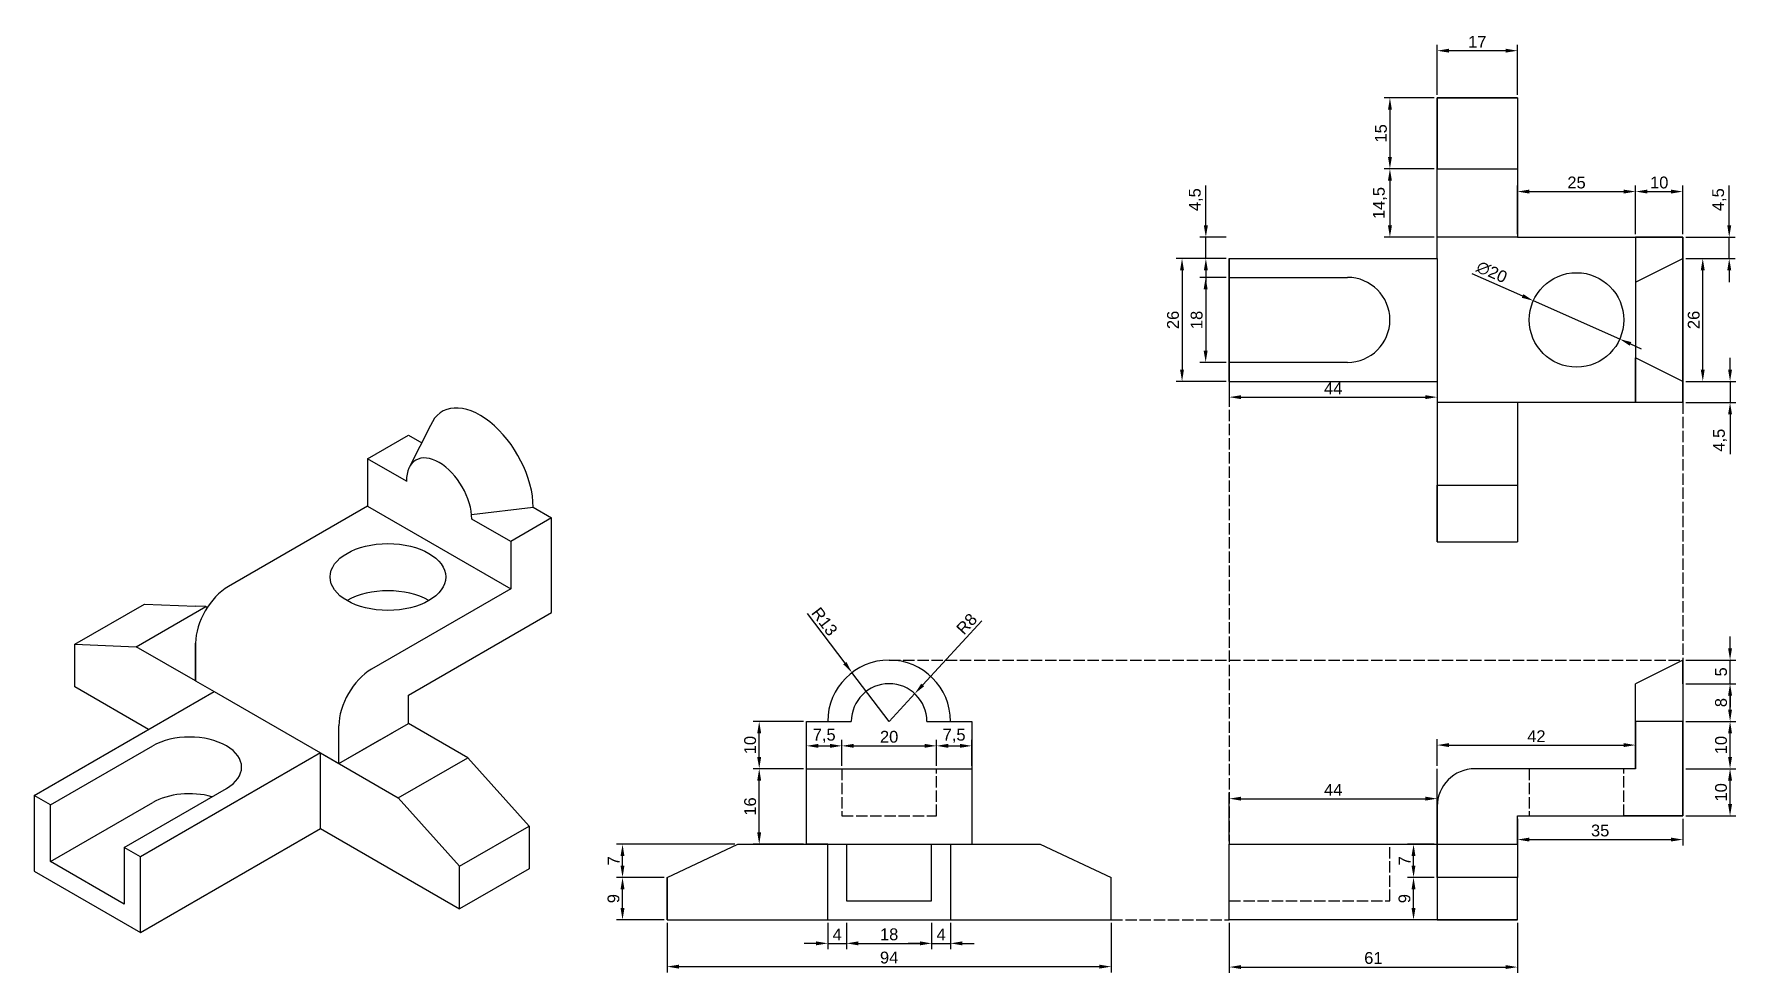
# Model space of a CAD drawing. Header units: millimetres. Extents: x 1615 to 2304, y 1947 to 2146.
# Drawn here: x 1944 to 2304.2, y 1947.4 to 2146.2 of the extents above; entities that cross this region are included whole.
import ezdxf

# ---------------------------------------------------------------- set-up
doc = ezdxf.new("R2010")
doc.units = ezdxf.units.MM
doc.header["$LTSCALE"] = 0.2
doc.linetypes.add('ACAD_ISO02W100', pattern=[15, 12, -3])
doc.layers.add('Acotaciones', color=90, linetype='Continuous')
doc.styles.get("Standard").update_dxf_attribs({"font": 'arial.ttf'})
doc.dimstyles.new('ISO-25', dxfattribs={"dimtxt": 2.5, "dimasz": 2.5, "dimexe": 1.25, "dimexo": 0.625, "dimtad": 1, "dimtxsty": 'Standard', "dimcen": 2.5, "dimadec": 0, "dimazin": 0, "dimtfac": 1, "dimtmove": 0, "dimatfit": 3, "dimfxl": 1, "dimarcsym": 0})

# ---------------------------------------------------------------- blocks, each defined once
blk = doc.blocks.new('*D23')
at = {"layer": 'Acotaciones', "color": 0, "lineweight": -2, "transparency": 16777216}
for p, q in [((2144.61, 2021.97), (2132.11, 2008.39)), ((2125, 2000.66), (2130.41, 2006.55))]:
    blk.add_line(p, q, dxfattribs=at)
at = {"layer": 'Acotaciones', "color": 0, "transparency": 16777216}
blk.add_solid([(2131.8, 2008.67), (2132.41, 2008.11), (2130.41, 2006.55)], dxfattribs=at)
at = {"layer": 'Defpoints', "color": 0, "transparency": 16777216}
for p in [(2130.41, 2006.55), (2125, 2000.66)]:
    blk.add_point(p, dxfattribs=at)
at = {"layer": 'Acotaciones', "color": 0, "transparency": 16777216, "insert": (2141.42, 2021.31), "char_height": 2.5, "attachment_point": 5, "rotation": 47.3686}
blk.add_mtext('R8', dxfattribs=at)
blk = doc.blocks.new('*D24')
at = {"layer": 'Acotaciones', "color": 0, "lineweight": -2, "transparency": 16777216}
for p, q in [((2107.62, 2023.53), (2115.62, 2013.01)), ((2125, 2000.66), (2117.13, 2011.02))]:
    blk.add_line(p, q, dxfattribs=at)
at = {"layer": 'Acotaciones', "color": 0, "transparency": 16777216}
blk.add_solid([(2115.95, 2013.26), (2115.29, 2012.76), (2117.13, 2011.02)], dxfattribs=at)
at = {"layer": 'Defpoints', "color": 0, "transparency": 16777216}
for p in [(2117.13, 2011.02), (2125, 2000.66)]:
    blk.add_point(p, dxfattribs=at)
at = {"layer": 'Acotaciones', "color": 0, "transparency": 16777216, "insert": (2111.32, 2021.81), "char_height": 2.5, "attachment_point": 5, "rotation": 307.2196}
blk.add_mtext('R13', dxfattribs=at)
blk = doc.blocks.new('*D25')
at = {"layer": 'Acotaciones', "color": 0, "lineweight": -2, "transparency": 16777216}
for p, q in [((2077.37, 1967.66), (2067.32, 1967.66)), ((2068.57, 1961.16), (2068.57, 1965.16)), ((2077.37, 1958.66), (2067.32, 1958.66))]:
    blk.add_line(p, q, dxfattribs=at)
at = {"layer": 'Acotaciones', "color": 0, "transparency": 16777216}
for points in [[(2068.15, 1965.16), (2068.98, 1965.16), (2068.57, 1967.66)], [(2068.15, 1961.16), (2068.98, 1961.16), (2068.57, 1958.66)]]:
    blk.add_solid(points, dxfattribs=at)
at = {"layer": 'Defpoints', "color": 0, "transparency": 16777216}
for p in [(2068.57, 1967.66), (2078, 1967.66), (2078, 1958.66)]:
    blk.add_point(p, dxfattribs=at)
at = {"layer": 'Acotaciones', "color": 0, "transparency": 16777216, "insert": (2066.66, 1963.16), "char_height": 2.5, "attachment_point": 5, "rotation": 90}
blk.add_mtext('9', dxfattribs=at)
blk = doc.blocks.new('*D26')
at = {"layer": 'Acotaciones', "color": 0, "lineweight": -2, "transparency": 16777216}
for p, q in [((2092.37, 1974.66), (2067.32, 1974.66)), ((2068.57, 1970.16), (2068.57, 1972.16)), ((2077.37, 1967.66), (2067.32, 1967.66))]:
    blk.add_line(p, q, dxfattribs=at)
at = {"layer": 'Acotaciones', "color": 0, "transparency": 16777216}
for points in [[(2068.15, 1972.16), (2068.98, 1972.16), (2068.57, 1974.66)], [(2068.15, 1970.16), (2068.98, 1970.16), (2068.57, 1967.66)]]:
    blk.add_solid(points, dxfattribs=at)
at = {"layer": 'Defpoints', "color": 0, "transparency": 16777216}
for p in [(2068.57, 1974.66), (2093, 1974.66), (2078, 1967.66)]:
    blk.add_point(p, dxfattribs=at)
at = {"layer": 'Acotaciones', "color": 0, "transparency": 16777216, "insert": (2066.69, 1971.16), "char_height": 2.5, "attachment_point": 5, "rotation": 90}
blk.add_mtext('7', dxfattribs=at)
blk = doc.blocks.new('*D27')
at = {"layer": 'Acotaciones', "color": 0, "lineweight": -2, "transparency": 16777216}
for p, q in [((2106.87, 1990.66), (2096.25, 1990.66)), ((2097.5, 1977.16), (2097.5, 1988.16)), ((2106.87, 1974.66), (2096.25, 1974.66))]:
    blk.add_line(p, q, dxfattribs=at)
at = {"layer": 'Acotaciones', "color": 0, "transparency": 16777216}
for points in [[(2097.08, 1988.16), (2097.91, 1988.16), (2097.5, 1990.66)], [(2097.08, 1977.16), (2097.91, 1977.16), (2097.5, 1974.66)]]:
    blk.add_solid(points, dxfattribs=at)
at = {"layer": 'Defpoints', "color": 0, "transparency": 16777216}
for p in [(2097.5, 1990.66), (2107.5, 1990.66), (2107.5, 1974.66)]:
    blk.add_point(p, dxfattribs=at)
at = {"layer": 'Acotaciones', "color": 0, "transparency": 16777216, "insert": (2095.59, 1982.66), "char_height": 2.5, "attachment_point": 5, "rotation": 90}
blk.add_mtext('16', dxfattribs=at)
blk = doc.blocks.new('*D28')
at = {"layer": 'Acotaciones', "color": 0, "lineweight": -2, "transparency": 16777216}
for p, q in [((2106.87, 2000.66), (2096.25, 2000.66)), ((2097.5, 1993.16), (2097.5, 1998.16)), ((2106.87, 1990.66), (2096.25, 1990.66))]:
    blk.add_line(p, q, dxfattribs=at)
at = {"layer": 'Acotaciones', "color": 0, "transparency": 16777216}
for points in [[(2097.08, 1998.16), (2097.91, 1998.16), (2097.5, 2000.66)], [(2097.08, 1993.16), (2097.91, 1993.16), (2097.5, 1990.66)]]:
    blk.add_solid(points, dxfattribs=at)
at = {"layer": 'Defpoints', "color": 0, "transparency": 16777216}
for p in [(2097.5, 2000.66), (2107.5, 2000.66), (2107.5, 1990.66)]:
    blk.add_point(p, dxfattribs=at)
at = {"layer": 'Acotaciones', "color": 0, "transparency": 16777216, "insert": (2095.59, 1995.66), "char_height": 2.5, "attachment_point": 5, "rotation": 90}
blk.add_mtext('10', dxfattribs=at)
blk = doc.blocks.new('*D30')
at = {"layer": 'Acotaciones', "color": 0, "lineweight": -2, "transparency": 16777216}
for p, q in [((2107.5, 1991.29), (2107.5, 1996.75)), ((2115, 1991.29), (2115, 1996.75)), ((2110, 1995.5), (2112.5, 1995.5))]:
    blk.add_line(p, q, dxfattribs=at)
at = {"layer": 'Acotaciones', "color": 0, "transparency": 16777216}
for points in [[(2110, 1995.92), (2110, 1995.09), (2107.5, 1995.5)], [(2112.5, 1995.92), (2112.5, 1995.09), (2115, 1995.5)]]:
    blk.add_solid(points, dxfattribs=at)
at = {"layer": 'Defpoints', "color": 0, "transparency": 16777216}
for p in [(2115, 1995.5), (2107.5, 1990.66), (2115, 1990.66)]:
    blk.add_point(p, dxfattribs=at)
at = {"layer": 'Acotaciones', "color": 0, "transparency": 16777216, "insert": (2111.25, 1997.63), "char_height": 2.5, "attachment_point": 5}
blk.add_mtext('7,5', dxfattribs=at)
blk = doc.blocks.new('*D31')
at = {"layer": 'Acotaciones', "color": 0, "lineweight": -2, "transparency": 16777216}
for p, q in [((2115, 1991.29), (2115, 1996.75)), ((2135, 1991.29), (2135, 1996.75)), ((2117.5, 1995.5), (2132.5, 1995.5))]:
    blk.add_line(p, q, dxfattribs=at)
at = {"layer": 'Acotaciones', "color": 0, "transparency": 16777216}
for points in [[(2117.5, 1995.92), (2117.5, 1995.09), (2115, 1995.5)], [(2132.5, 1995.92), (2132.5, 1995.09), (2135, 1995.5)]]:
    blk.add_solid(points, dxfattribs=at)
at = {"layer": 'Defpoints', "color": 0, "transparency": 16777216}
for p in [(2135, 1995.5), (2115, 1990.66), (2135, 1990.66)]:
    blk.add_point(p, dxfattribs=at)
at = {"layer": 'Acotaciones', "color": 0, "transparency": 16777216, "insert": (2125, 1997.41), "char_height": 2.5, "attachment_point": 5}
blk.add_mtext('20', dxfattribs=at)
blk = doc.blocks.new('*D32')
at = {"layer": 'Acotaciones', "color": 0, "lineweight": -2, "transparency": 16777216}
for p, q in [((2135, 1991.29), (2135, 1996.75)), ((2142.5, 1991.29), (2142.5, 1996.75)), ((2137.5, 1995.5), (2140, 1995.5))]:
    blk.add_line(p, q, dxfattribs=at)
at = {"layer": 'Acotaciones', "color": 0, "transparency": 16777216}
for points in [[(2137.5, 1995.92), (2137.5, 1995.09), (2135, 1995.5)], [(2140, 1995.92), (2140, 1995.09), (2142.5, 1995.5)]]:
    blk.add_solid(points, dxfattribs=at)
at = {"layer": 'Defpoints', "color": 0, "transparency": 16777216}
for p in [(2142.5, 1995.5), (2135, 1990.66), (2142.5, 1990.66)]:
    blk.add_point(p, dxfattribs=at)
at = {"layer": 'Acotaciones', "color": 0, "transparency": 16777216, "insert": (2138.75, 1997.63), "char_height": 2.5, "attachment_point": 5}
blk.add_mtext('7,5', dxfattribs=at)
blk = doc.blocks.new('*D38')
at = {"layer": 'Acotaciones', "color": 0, "lineweight": -2, "transparency": 16777216}
for p, q in [((2112, 1958.04), (2112, 1952.44)), ((2116, 1958.04), (2116, 1952.44)), ((2109.5, 1953.69), (2107, 1953.69)), ((2112, 1953.69), (2116, 1953.69)), ((2118.5, 1953.69), (2121, 1953.69))]:
    blk.add_line(p, q, dxfattribs=at)
at = {"layer": 'Acotaciones', "color": 0, "transparency": 16777216}
for points in [[(2109.5, 1954.11), (2109.5, 1953.27), (2112, 1953.69)], [(2118.5, 1954.11), (2118.5, 1953.27), (2116, 1953.69)]]:
    blk.add_solid(points, dxfattribs=at)
at = {"layer": 'Defpoints', "color": 0, "transparency": 16777216}
for p in [(2112, 1958.66), (2116, 1958.66), (2116, 1953.69)]:
    blk.add_point(p, dxfattribs=at)
at = {"layer": 'Acotaciones', "color": 0, "transparency": 16777216, "insert": (2114, 1955.56), "char_height": 2.5, "attachment_point": 5}
blk.add_mtext('4', dxfattribs=at)
blk = doc.blocks.new('*D39')
at = {"layer": 'Acotaciones', "color": 0, "lineweight": -2, "transparency": 16777216}
for p, q in [((2116, 1958.04), (2116, 1952.44)), ((2134, 1958.04), (2134, 1952.44)), ((2118.5, 1953.69), (2131.5, 1953.69))]:
    blk.add_line(p, q, dxfattribs=at)
at = {"layer": 'Acotaciones', "color": 0, "transparency": 16777216}
for points in [[(2118.5, 1954.11), (2118.5, 1953.27), (2116, 1953.69)], [(2131.5, 1954.11), (2131.5, 1953.27), (2134, 1953.69)]]:
    blk.add_solid(points, dxfattribs=at)
at = {"layer": 'Defpoints', "color": 0, "transparency": 16777216}
for p in [(2116, 1958.66), (2134, 1958.66), (2134, 1953.69)]:
    blk.add_point(p, dxfattribs=at)
at = {"layer": 'Acotaciones', "color": 0, "transparency": 16777216, "insert": (2125, 1955.59), "char_height": 2.5, "attachment_point": 5}
blk.add_mtext('18', dxfattribs=at)
blk = doc.blocks.new('*D40')
at = {"layer": 'Acotaciones', "color": 0, "lineweight": -2, "transparency": 16777216}
for p, q in [((2134, 1958.04), (2134, 1952.44)), ((2138, 1958.04), (2138, 1952.44)), ((2131.5, 1953.69), (2129, 1953.69)), ((2134, 1953.69), (2138, 1953.69)), ((2140.5, 1953.69), (2143, 1953.69))]:
    blk.add_line(p, q, dxfattribs=at)
at = {"layer": 'Acotaciones', "color": 0, "transparency": 16777216}
for points in [[(2131.5, 1954.11), (2131.5, 1953.27), (2134, 1953.69)], [(2140.5, 1954.11), (2140.5, 1953.27), (2138, 1953.69)]]:
    blk.add_solid(points, dxfattribs=at)
at = {"layer": 'Defpoints', "color": 0, "transparency": 16777216}
for p in [(2134, 1958.66), (2138, 1958.66), (2138, 1953.69)]:
    blk.add_point(p, dxfattribs=at)
at = {"layer": 'Acotaciones', "color": 0, "transparency": 16777216, "insert": (2136, 1955.56), "char_height": 2.5, "attachment_point": 5}
blk.add_mtext('4', dxfattribs=at)
blk = doc.blocks.new('*D41')
at = {"layer": 'Acotaciones', "color": 0, "lineweight": -2, "transparency": 16777216}
for p, q in [((2078, 1958.04), (2078, 1947.52)), ((2172, 1958.04), (2172, 1947.52)), ((2080.5, 1948.77), (2169.5, 1948.77))]:
    blk.add_line(p, q, dxfattribs=at)
at = {"layer": 'Acotaciones', "color": 0, "transparency": 16777216}
for points in [[(2080.5, 1949.18), (2080.5, 1948.35), (2078, 1948.77)], [(2169.5, 1949.18), (2169.5, 1948.35), (2172, 1948.77)]]:
    blk.add_solid(points, dxfattribs=at)
at = {"layer": 'Defpoints', "color": 0, "transparency": 16777216}
for p in [(2078, 1958.66), (2172, 1958.66), (2172, 1948.77)]:
    blk.add_point(p, dxfattribs=at)
at = {"layer": 'Acotaciones', "color": 0, "transparency": 16777216, "insert": (2125, 1950.67), "char_height": 2.5, "attachment_point": 5}
blk.add_mtext('94', dxfattribs=at)
blk = doc.blocks.new('*D42')
at = {"layer": 'Acotaciones', "color": 0, "lineweight": -2, "transparency": 16777216}
for p, q in [((2197, 1975.29), (2197, 1985.57)), ((2241, 1975.29), (2241, 1985.57)), ((2199.5, 1984.32), (2238.5, 1984.32))]:
    blk.add_line(p, q, dxfattribs=at)
at = {"layer": 'Acotaciones', "color": 0, "transparency": 16777216}
for points in [[(2199.5, 1984.74), (2199.5, 1983.91), (2197, 1984.32)], [(2238.5, 1984.74), (2238.5, 1983.91), (2241, 1984.32)]]:
    blk.add_solid(points, dxfattribs=at)
at = {"layer": 'Defpoints', "color": 0, "transparency": 16777216}
for p in [(2241, 1984.32), (2197, 1974.66), (2241, 1974.66)]:
    blk.add_point(p, dxfattribs=at)
at = {"layer": 'Acotaciones', "color": 0, "transparency": 16777216, "insert": (2219, 1986.2), "char_height": 2.5, "attachment_point": 5}
blk.add_mtext('44', dxfattribs=at)
blk = doc.blocks.new('*D43')
at = {"layer": 'Acotaciones', "color": 0, "lineweight": -2, "transparency": 16777216}
for p, q in [((2241, 1991.29), (2241, 1996.91)), ((2283, 1991.29), (2283, 1996.91)), ((2243.5, 1995.66), (2280.5, 1995.66))]:
    blk.add_line(p, q, dxfattribs=at)
at = {"layer": 'Acotaciones', "color": 0, "transparency": 16777216}
for points in [[(2243.5, 1996.08), (2243.5, 1995.25), (2241, 1995.66)], [(2280.5, 1996.08), (2280.5, 1995.25), (2283, 1995.66)]]:
    blk.add_solid(points, dxfattribs=at)
at = {"layer": 'Defpoints', "color": 0, "transparency": 16777216}
for p in [(2283, 1995.66), (2241, 1990.66), (2283, 1990.66)]:
    blk.add_point(p, dxfattribs=at)
at = {"layer": 'Acotaciones', "color": 0, "transparency": 16777216, "insert": (2262, 1997.54), "char_height": 2.5, "attachment_point": 5}
blk.add_mtext('42', dxfattribs=at)
blk = doc.blocks.new('*D44')
at = {"layer": 'Acotaciones', "color": 0, "lineweight": -2, "transparency": 16777216}
for p, q in [((2293.62, 1990.66), (2304.25, 1990.66)), ((2303, 1983.16), (2303, 1988.16)), ((2293.62, 1980.66), (2304.25, 1980.66))]:
    blk.add_line(p, q, dxfattribs=at)
at = {"layer": 'Acotaciones', "color": 0, "transparency": 16777216}
for points in [[(2302.58, 1988.16), (2303.41, 1988.16), (2303, 1990.66)], [(2302.58, 1983.16), (2303.41, 1983.16), (2303, 1980.66)]]:
    blk.add_solid(points, dxfattribs=at)
at = {"layer": 'Defpoints', "color": 0, "transparency": 16777216}
for p in [(2293, 1990.66), (2303, 1990.66), (2293, 1980.66)]:
    blk.add_point(p, dxfattribs=at)
at = {"layer": 'Acotaciones', "color": 0, "transparency": 16777216, "insert": (2301.09, 1985.66), "char_height": 2.5, "attachment_point": 5, "rotation": 90}
blk.add_mtext('10', dxfattribs=at)
blk = doc.blocks.new('*D45')
at = {"layer": 'Acotaciones', "color": 0, "lineweight": -2, "transparency": 16777216}
for p, q in [((2293.62, 2000.66), (2304.25, 2000.66)), ((2303, 1993.16), (2303, 1998.16)), ((2293.62, 1990.66), (2304.25, 1990.66))]:
    blk.add_line(p, q, dxfattribs=at)
at = {"layer": 'Acotaciones', "color": 0, "transparency": 16777216}
for points in [[(2302.58, 1998.16), (2303.41, 1998.16), (2303, 2000.66)], [(2302.58, 1993.16), (2303.41, 1993.16), (2303, 1990.66)]]:
    blk.add_solid(points, dxfattribs=at)
at = {"layer": 'Defpoints', "color": 0, "transparency": 16777216}
for p in [(2293, 2000.66), (2303, 2000.66), (2293, 1990.66)]:
    blk.add_point(p, dxfattribs=at)
at = {"layer": 'Acotaciones', "color": 0, "transparency": 16777216, "insert": (2301.09, 1995.66), "char_height": 2.5, "attachment_point": 5, "rotation": 90}
blk.add_mtext('10', dxfattribs=at)
blk = doc.blocks.new('*D46')
at = {"layer": 'Acotaciones', "color": 0, "lineweight": -2, "transparency": 16777216}
for p, q in [((2293.62, 2008.66), (2304.25, 2008.66)), ((2303, 2003.16), (2303, 2006.16)), ((2293.62, 2000.66), (2304.25, 2000.66))]:
    blk.add_line(p, q, dxfattribs=at)
at = {"layer": 'Acotaciones', "color": 0, "transparency": 16777216}
for points in [[(2302.58, 2006.16), (2303.41, 2006.16), (2303, 2008.66)], [(2302.58, 2003.16), (2303.41, 2003.16), (2303, 2000.66)]]:
    blk.add_solid(points, dxfattribs=at)
at = {"layer": 'Defpoints', "color": 0, "transparency": 16777216}
for p in [(2293, 2008.66), (2303, 2008.66), (2293, 2000.66)]:
    blk.add_point(p, dxfattribs=at)
at = {"layer": 'Acotaciones', "color": 0, "transparency": 16777216, "insert": (2301.09, 2004.66), "char_height": 2.5, "attachment_point": 5, "rotation": 90}
blk.add_mtext('8', dxfattribs=at)
blk = doc.blocks.new('*D47')
at = {"layer": 'Acotaciones', "color": 0, "lineweight": -2, "transparency": 16777216}
for p, q in [((2303, 2016.16), (2303, 2018.66)), ((2293.62, 2013.66), (2304.25, 2013.66)), ((2303, 2008.66), (2303, 2013.66)), ((2293.62, 2008.66), (2304.25, 2008.66)), ((2303, 2006.16), (2303, 2003.66))]:
    blk.add_line(p, q, dxfattribs=at)
at = {"layer": 'Acotaciones', "color": 0, "transparency": 16777216}
for points in [[(2302.58, 2016.16), (2303.41, 2016.16), (2303, 2013.66)], [(2302.58, 2006.16), (2303.41, 2006.16), (2303, 2008.66)]]:
    blk.add_solid(points, dxfattribs=at)
at = {"layer": 'Defpoints', "color": 0, "transparency": 16777216}
for p in [(2293, 2013.66), (2303, 2013.66), (2293, 2008.66)]:
    blk.add_point(p, dxfattribs=at)
at = {"layer": 'Acotaciones', "color": 0, "transparency": 16777216, "insert": (2301.1, 2011.16), "char_height": 2.5, "attachment_point": 5, "rotation": 90}
blk.add_mtext('5', dxfattribs=at)
blk = doc.blocks.new('*D48')
at = {"layer": 'Acotaciones', "color": 0, "lineweight": -2, "transparency": 16777216}
for p, q in [((2258, 1980.04), (2258, 1974.41)), ((2293, 1980.04), (2293, 1974.41)), ((2260.5, 1975.66), (2290.5, 1975.66))]:
    blk.add_line(p, q, dxfattribs=at)
at = {"layer": 'Acotaciones', "color": 0, "transparency": 16777216}
for points in [[(2260.5, 1976.08), (2260.5, 1975.25), (2258, 1975.66)], [(2290.5, 1976.08), (2290.5, 1975.25), (2293, 1975.66)]]:
    blk.add_solid(points, dxfattribs=at)
at = {"layer": 'Defpoints', "color": 0, "transparency": 16777216}
for p in [(2258, 1980.66), (2293, 1980.66), (2293, 1975.66)]:
    blk.add_point(p, dxfattribs=at)
at = {"layer": 'Acotaciones', "color": 0, "transparency": 16777216, "insert": (2275.5, 1977.57), "char_height": 2.5, "attachment_point": 5}
blk.add_mtext('35', dxfattribs=at)
blk = doc.blocks.new('*D49')
at = {"layer": 'Acotaciones', "color": 0, "lineweight": -2, "transparency": 16777216}
for p, q in [((2240.37, 1967.66), (2234.75, 1967.66)), ((2236, 1961.16), (2236, 1965.16)), ((2240.37, 1958.66), (2234.75, 1958.66))]:
    blk.add_line(p, q, dxfattribs=at)
at = {"layer": 'Acotaciones', "color": 0, "transparency": 16777216}
for points in [[(2235.58, 1965.16), (2236.41, 1965.16), (2236, 1967.66)], [(2235.58, 1961.16), (2236.41, 1961.16), (2236, 1958.66)]]:
    blk.add_solid(points, dxfattribs=at)
at = {"layer": 'Defpoints', "color": 0, "transparency": 16777216}
for p in [(2236, 1967.66), (2241, 1967.66), (2241, 1958.66)]:
    blk.add_point(p, dxfattribs=at)
at = {"layer": 'Acotaciones', "color": 0, "transparency": 16777216, "insert": (2234.09, 1963.16), "char_height": 2.5, "attachment_point": 5, "rotation": 90}
blk.add_mtext('9', dxfattribs=at)
blk = doc.blocks.new('*D50')
at = {"layer": 'Acotaciones', "color": 0, "lineweight": -2, "transparency": 16777216}
for p, q in [((2240.37, 1974.66), (2234.75, 1974.66)), ((2236, 1970.16), (2236, 1972.16)), ((2240.37, 1967.66), (2234.75, 1967.66))]:
    blk.add_line(p, q, dxfattribs=at)
at = {"layer": 'Acotaciones', "color": 0, "transparency": 16777216}
for points in [[(2235.58, 1972.16), (2236.41, 1972.16), (2236, 1974.66)], [(2235.58, 1970.16), (2236.41, 1970.16), (2236, 1967.66)]]:
    blk.add_solid(points, dxfattribs=at)
at = {"layer": 'Defpoints', "color": 0, "transparency": 16777216}
for p in [(2236, 1974.66), (2241, 1974.66), (2241, 1967.66)]:
    blk.add_point(p, dxfattribs=at)
at = {"layer": 'Acotaciones', "color": 0, "transparency": 16777216, "insert": (2234.12, 1971.16), "char_height": 2.5, "attachment_point": 5, "rotation": 90}
blk.add_mtext('7', dxfattribs=at)
blk = doc.blocks.new('*D51')
at = {"layer": 'Acotaciones', "color": 0, "lineweight": -2, "transparency": 16777216}
for p, q in [((2197, 1958.04), (2197, 1947.42)), ((2258, 1958.04), (2258, 1947.42)), ((2199.5, 1948.67), (2255.5, 1948.67))]:
    blk.add_line(p, q, dxfattribs=at)
at = {"layer": 'Acotaciones', "color": 0, "transparency": 16777216}
for points in [[(2199.5, 1949.09), (2199.5, 1948.26), (2197, 1948.67)], [(2255.5, 1949.09), (2255.5, 1948.26), (2258, 1948.67)]]:
    blk.add_solid(points, dxfattribs=at)
at = {"layer": 'Defpoints', "color": 0, "transparency": 16777216}
for p in [(2197, 1958.66), (2258, 1958.66), (2258, 1948.67)]:
    blk.add_point(p, dxfattribs=at)
at = {"layer": 'Acotaciones', "color": 0, "transparency": 16777216, "insert": (2227.5, 1950.58), "char_height": 2.5, "attachment_point": 5}
blk.add_mtext('61', dxfattribs=at)
blk = doc.blocks.new('*D53')
at = {"layer": 'Acotaciones', "color": 0, "lineweight": -2, "transparency": 16777216}
for p, q in [((2248.31, 2095.51), (2259.07, 2090.74)), ((2279.64, 2081.61), (2261.36, 2089.72)), ((2281.92, 2080.59), (2284.21, 2079.58))]:
    blk.add_line(p, q, dxfattribs=at)
at = {"layer": 'Acotaciones', "color": 0, "transparency": 16777216}
for points in [[(2259.24, 2091.12), (2258.9, 2090.36), (2261.36, 2089.72)], [(2282.09, 2080.97), (2281.75, 2080.21), (2279.64, 2081.61)]]:
    blk.add_solid(points, dxfattribs=at)
at = {"layer": 'Defpoints', "color": 0, "transparency": 16777216}
for p in [(2261.36, 2089.72), (2279.64, 2081.61)]:
    blk.add_point(p, dxfattribs=at)
at = {"layer": 'Acotaciones', "color": 0, "transparency": 16777216, "insert": (2252.56, 2095.79), "char_height": 2.5, "attachment_point": 5, "rotation": 336.0597}
blk.add_mtext('∅20', dxfattribs=at)
blk = doc.blocks.new('*D56')
at = {"layer": 'Acotaciones', "color": 0, "lineweight": -2, "transparency": 16777216}
for p, q in [((2303, 2075.16), (2303, 2077.66)), ((2293.62, 2072.66), (2304.25, 2072.66)), ((2303, 2072.66), (2303, 2068.16)), ((2293.62, 2068.16), (2304.25, 2068.16)), ((2303, 2065.66), (2303, 2057.24))]:
    blk.add_line(p, q, dxfattribs=at)
at = {"layer": 'Acotaciones', "color": 0, "transparency": 16777216}
for points in [[(2302.58, 2075.16), (2303.41, 2075.16), (2303, 2072.66)], [(2302.58, 2065.66), (2303.41, 2065.66), (2303, 2068.16)]]:
    blk.add_solid(points, dxfattribs=at)
at = {"layer": 'Defpoints', "color": 0, "transparency": 16777216}
for p in [(2293, 2072.66), (2293, 2068.16), (2303, 2068.16)]:
    blk.add_point(p, dxfattribs=at)
at = {"layer": 'Acotaciones', "color": 0, "transparency": 16777216, "insert": (2300.87, 2060.2), "char_height": 2.5, "attachment_point": 5, "rotation": 90}
blk.add_mtext('4,5', dxfattribs=at)
blk = doc.blocks.new('*D57')
at = {"layer": 'Acotaciones', "color": 0, "lineweight": -2, "transparency": 16777216}
for p, q in [((2293.62, 2098.66), (2298.47, 2098.66)), ((2297.22, 2075.16), (2297.22, 2096.16)), ((2293.62, 2072.66), (2298.47, 2072.66))]:
    blk.add_line(p, q, dxfattribs=at)
at = {"layer": 'Acotaciones', "color": 0, "transparency": 16777216}
for points in [[(2296.8, 2096.16), (2297.63, 2096.16), (2297.22, 2098.66)], [(2296.8, 2075.16), (2297.63, 2075.16), (2297.22, 2072.66)]]:
    blk.add_solid(points, dxfattribs=at)
at = {"layer": 'Defpoints', "color": 0, "transparency": 16777216}
for p in [(2293, 2098.66), (2297.22, 2098.66), (2293, 2072.66)]:
    blk.add_point(p, dxfattribs=at)
at = {"layer": 'Acotaciones', "color": 0, "transparency": 16777216, "insert": (2295.31, 2085.66), "char_height": 2.5, "attachment_point": 5, "rotation": 90}
blk.add_mtext('26', dxfattribs=at)
blk = doc.blocks.new('*D58')
at = {"layer": 'Acotaciones', "color": 0, "lineweight": -2, "transparency": 16777216}
for p, q in [((2302.82, 2105.66), (2302.82, 2114.09)), ((2293.62, 2103.16), (2304.07, 2103.16)), ((2302.82, 2098.66), (2302.82, 2103.16)), ((2293.62, 2098.66), (2304.07, 2098.66)), ((2302.82, 2096.16), (2302.82, 2093.66))]:
    blk.add_line(p, q, dxfattribs=at)
at = {"layer": 'Acotaciones', "color": 0, "transparency": 16777216}
for points in [[(2302.41, 2105.66), (2303.24, 2105.66), (2302.82, 2103.16)], [(2302.41, 2096.16), (2303.24, 2096.16), (2302.82, 2098.66)]]:
    blk.add_solid(points, dxfattribs=at)
at = {"layer": 'Defpoints', "color": 0, "transparency": 16777216}
for p in [(2293, 2103.16), (2302.82, 2103.16), (2293, 2098.66)]:
    blk.add_point(p, dxfattribs=at)
at = {"layer": 'Acotaciones', "color": 0, "transparency": 16777216, "insert": (2300.7, 2111.12), "char_height": 2.5, "attachment_point": 5, "rotation": 90}
blk.add_mtext('4,5', dxfattribs=at)
blk = doc.blocks.new('*D59')
at = {"layer": 'Acotaciones', "color": 0, "lineweight": -2, "transparency": 16777216}
for p, q in [((2258, 2103.79), (2258, 2114.09)), ((2260.5, 2112.84), (2280.5, 2112.84)), ((2283, 2103.79), (2283, 2114.09))]:
    blk.add_line(p, q, dxfattribs=at)
at = {"layer": 'Acotaciones', "color": 0, "transparency": 16777216}
for points in [[(2260.5, 2113.25), (2260.5, 2112.42), (2258, 2112.84)], [(2280.5, 2113.25), (2280.5, 2112.42), (2283, 2112.84)]]:
    blk.add_solid(points, dxfattribs=at)
at = {"layer": 'Defpoints', "color": 0, "transparency": 16777216}
for p in [(2283, 2112.84), (2258, 2103.16), (2283, 2103.16)]:
    blk.add_point(p, dxfattribs=at)
at = {"layer": 'Acotaciones', "color": 0, "transparency": 16777216, "insert": (2270.5, 2114.74), "char_height": 2.5, "attachment_point": 5}
blk.add_mtext('25', dxfattribs=at)
blk = doc.blocks.new('*D60')
at = {"layer": 'Acotaciones', "color": 0, "lineweight": -2, "transparency": 16777216}
for p, q in [((2283, 2103.79), (2283, 2114.09)), ((2285.5, 2112.84), (2290.5, 2112.84)), ((2293, 2103.79), (2293, 2114.09))]:
    blk.add_line(p, q, dxfattribs=at)
at = {"layer": 'Acotaciones', "color": 0, "transparency": 16777216}
for points in [[(2285.5, 2113.25), (2285.5, 2112.42), (2283, 2112.84)], [(2290.5, 2113.25), (2290.5, 2112.42), (2293, 2112.84)]]:
    blk.add_solid(points, dxfattribs=at)
at = {"layer": 'Defpoints', "color": 0, "transparency": 16777216}
for p in [(2293, 2112.84), (2283, 2103.16), (2293, 2103.16)]:
    blk.add_point(p, dxfattribs=at)
at = {"layer": 'Acotaciones', "color": 0, "transparency": 16777216, "insert": (2288, 2114.74), "char_height": 2.5, "attachment_point": 5}
blk.add_mtext('10', dxfattribs=at)
blk = doc.blocks.new('*D61')
at = {"layer": 'Acotaciones', "color": 0, "lineweight": -2, "transparency": 16777216}
for p, q in [((2241, 2133.29), (2241, 2143.91)), ((2258, 2133.29), (2258, 2143.91)), ((2255.5, 2142.66), (2243.5, 2142.66))]:
    blk.add_line(p, q, dxfattribs=at)
at = {"layer": 'Acotaciones', "color": 0, "transparency": 16777216}
for points in [[(2243.5, 2143.08), (2243.5, 2142.25), (2241, 2142.66)], [(2255.5, 2143.08), (2255.5, 2142.25), (2258, 2142.66)]]:
    blk.add_solid(points, dxfattribs=at)
at = {"layer": 'Defpoints', "color": 0, "transparency": 16777216}
for p in [(2241, 2142.66), (2241, 2132.66), (2258, 2132.66)]:
    blk.add_point(p, dxfattribs=at)
at = {"layer": 'Acotaciones', "color": 0, "transparency": 16777216, "insert": (2249.5, 2144.54), "char_height": 2.5, "attachment_point": 5}
blk.add_mtext('17', dxfattribs=at)
blk = doc.blocks.new('*D62')
at = {"layer": 'Acotaciones', "color": 0, "lineweight": -2, "transparency": 16777216}
for p, q in [((2240.37, 2132.66), (2229.75, 2132.66)), ((2231, 2130.16), (2231, 2120.16)), ((2240.37, 2117.66), (2229.75, 2117.66))]:
    blk.add_line(p, q, dxfattribs=at)
at = {"layer": 'Acotaciones', "color": 0, "transparency": 16777216}
for points in [[(2230.59, 2130.16), (2231.42, 2130.16), (2231, 2132.66)], [(2230.59, 2120.16), (2231.42, 2120.16), (2231, 2117.66)]]:
    blk.add_solid(points, dxfattribs=at)
at = {"layer": 'Defpoints', "color": 0, "transparency": 16777216}
for p in [(2241, 2132.66), (2231, 2117.66), (2241, 2117.66)]:
    blk.add_point(p, dxfattribs=at)
at = {"layer": 'Acotaciones', "color": 0, "transparency": 16777216, "insert": (2229.1, 2125.16), "char_height": 2.5, "attachment_point": 5, "rotation": 90}
blk.add_mtext('15', dxfattribs=at)
blk = doc.blocks.new('*D63')
at = {"layer": 'Acotaciones', "color": 0, "lineweight": -2, "transparency": 16777216}
for p, q in [((2240.37, 2117.66), (2229.75, 2117.66)), ((2231, 2115.16), (2231, 2105.66)), ((2240.37, 2103.16), (2229.75, 2103.16))]:
    blk.add_line(p, q, dxfattribs=at)
at = {"layer": 'Acotaciones', "color": 0, "transparency": 16777216}
for points in [[(2230.59, 2115.16), (2231.42, 2115.16), (2231, 2117.66)], [(2230.59, 2105.66), (2231.42, 2105.66), (2231, 2103.16)]]:
    blk.add_solid(points, dxfattribs=at)
at = {"layer": 'Defpoints', "color": 0, "transparency": 16777216}
for p in [(2241, 2117.66), (2231, 2103.16), (2241, 2103.16)]:
    blk.add_point(p, dxfattribs=at)
at = {"layer": 'Acotaciones', "color": 0, "transparency": 16777216, "insert": (2228.88, 2110.41), "char_height": 2.5, "attachment_point": 5, "rotation": 90}
blk.add_mtext('14,5', dxfattribs=at)
blk = doc.blocks.new('*D64')
at = {"layer": 'Acotaciones', "color": 0, "lineweight": -2, "transparency": 16777216}
for p, q in [((2197, 2072.04), (2197, 2068.07)), ((2241, 2072.04), (2241, 2068.07)), ((2199.5, 2069.32), (2238.5, 2069.32))]:
    blk.add_line(p, q, dxfattribs=at)
at = {"layer": 'Acotaciones', "color": 0, "transparency": 16777216}
for points in [[(2199.5, 2069.73), (2199.5, 2068.9), (2197, 2069.32)], [(2238.5, 2069.73), (2238.5, 2068.9), (2241, 2069.32)]]:
    blk.add_solid(points, dxfattribs=at)
at = {"layer": 'Defpoints', "color": 0, "transparency": 16777216}
for p in [(2197, 2072.66), (2241, 2072.66), (2241, 2069.32)]:
    blk.add_point(p, dxfattribs=at)
at = {"layer": 'Acotaciones', "color": 0, "transparency": 16777216, "insert": (2219, 2071.19), "char_height": 2.5, "attachment_point": 5}
blk.add_mtext('44', dxfattribs=at)
blk = doc.blocks.new('*D65')
at = {"layer": 'Acotaciones', "color": 0, "lineweight": -2, "transparency": 16777216}
for p, q in [((2192.04, 2105.66), (2192.04, 2114.09)), ((2196.37, 2103.16), (2190.79, 2103.16)), ((2192.04, 2098.66), (2192.04, 2103.16)), ((2196.37, 2098.66), (2190.79, 2098.66)), ((2192.04, 2096.16), (2192.04, 2093.66))]:
    blk.add_line(p, q, dxfattribs=at)
at = {"layer": 'Acotaciones', "color": 0, "transparency": 16777216}
for points in [[(2191.62, 2105.66), (2192.46, 2105.66), (2192.04, 2103.16)], [(2191.62, 2096.16), (2192.46, 2096.16), (2192.04, 2098.66)]]:
    blk.add_solid(points, dxfattribs=at)
at = {"layer": 'Defpoints', "color": 0, "transparency": 16777216}
for p in [(2192.04, 2103.16), (2197, 2103.16), (2197, 2098.66)]:
    blk.add_point(p, dxfattribs=at)
at = {"layer": 'Acotaciones', "color": 0, "transparency": 16777216, "insert": (2189.92, 2111.12), "char_height": 2.5, "attachment_point": 5, "rotation": 90}
blk.add_mtext('4,5', dxfattribs=at)
blk = doc.blocks.new('*D66')
at = {"layer": 'Acotaciones', "color": 0, "lineweight": -2, "transparency": 16777216}
for p, q in [((2196.37, 2098.66), (2185.75, 2098.66)), ((2187, 2096.16), (2187, 2075.16)), ((2196.37, 2072.66), (2185.75, 2072.66))]:
    blk.add_line(p, q, dxfattribs=at)
at = {"layer": 'Acotaciones', "color": 0, "transparency": 16777216}
for points in [[(2186.58, 2096.16), (2187.41, 2096.16), (2187, 2098.66)], [(2186.58, 2075.16), (2187.41, 2075.16), (2187, 2072.66)]]:
    blk.add_solid(points, dxfattribs=at)
at = {"layer": 'Defpoints', "color": 0, "transparency": 16777216}
for p in [(2197, 2098.66), (2187, 2072.66), (2197, 2072.66)]:
    blk.add_point(p, dxfattribs=at)
at = {"layer": 'Acotaciones', "color": 0, "transparency": 16777216, "insert": (2185.09, 2085.66), "char_height": 2.5, "attachment_point": 5, "rotation": 90}
blk.add_mtext('26', dxfattribs=at)
blk = doc.blocks.new('*D67')
at = {"layer": 'Acotaciones', "color": 0, "lineweight": -2, "transparency": 16777216}
for p, q in [((2196.37, 2094.66), (2190.75, 2094.66)), ((2192, 2092.16), (2192, 2079.16)), ((2196.37, 2076.66), (2190.75, 2076.66))]:
    blk.add_line(p, q, dxfattribs=at)
at = {"layer": 'Acotaciones', "color": 0, "transparency": 16777216}
for points in [[(2191.58, 2092.16), (2192.41, 2092.16), (2192, 2094.66)], [(2191.58, 2079.16), (2192.41, 2079.16), (2192, 2076.66)]]:
    blk.add_solid(points, dxfattribs=at)
at = {"layer": 'Defpoints', "color": 0, "transparency": 16777216}
for p in [(2197, 2094.66), (2192, 2076.66), (2197, 2076.66)]:
    blk.add_point(p, dxfattribs=at)
at = {"layer": 'Acotaciones', "color": 0, "transparency": 16777216, "insert": (2190.09, 2085.66), "char_height": 2.5, "attachment_point": 5, "rotation": 90}
blk.add_mtext('18', dxfattribs=at)

msp = doc.modelspace()

# ---------------------------------------------------------------- linework, layer by layer
at = {"lineweight": 30}
for p, q in [((2257.996, 2132.664), (2240.996, 2132.664)), ((2240.996, 2098.664), (2240.996, 2132.664)), ((2240.996, 2132.664), (2257.996, 2132.664)), ((2240.996, 2132.664), (2240.996, 2117.664)), ((2257.996, 2132.664), (2257.996, 2103.164)), ((2240.996, 2117.664), (2257.996, 2117.664)), ((2257.996, 2103.164), (2240.996, 2103.164)), ((2257.996, 2103.164), (2292.996, 2103.164)), ((2292.996, 2103.164), (2282.996, 2103.164)), ((2282.996, 2103.164), (2282.996, 2068.164)), ((2282.996, 2103.164), (2282.996, 2093.664)), ((2292.996, 2068.164), (2292.996, 2103.164)), ((2292.996, 2103.164), (2292.996, 2068.164)), ((2292.996, 2103.164), (2292.996, 2068.164)), ((2292.996, 2103.164), (2292.996, 2098.664)), ((2196.996, 2098.664), (2196.996, 2072.664)), ((2196.996, 2072.664), (2196.996, 2098.664)), ((2196.996, 2098.664), (2240.996, 2098.664)), ((2196.996, 2098.664), (2196.996, 2094.664)), ((2240.996, 2098.664), (2240.996, 2072.664)), ((2282.996, 2093.664), (2292.996, 2098.664)), ((2196.996, 2094.664), (2221.996, 2094.664)), ((2221.996, 2076.664), (2196.996, 2076.664)), ((2282.996, 2068.164), (2282.996, 2077.664)), ((2292.996, 2072.664), (2282.996, 2077.664)), ((2196.996, 2072.664), (2240.996, 2072.664)), ((2240.996, 2072.664), (2240.996, 2038.664)), ((2282.996, 2068.164), (2282.996, 2072.664)), ((2257.996, 2068.164), (2240.996, 2068.164)), ((2292.996, 2068.164), (2257.996, 2068.164)), ((2257.996, 2068.164), (2257.996, 2038.664)), ((2014.584, 2056.247), (2023.245, 2061.247)), ((2023.245, 2061.247), (2026.057, 2059.623)), ((2027.915, 2063.285), (2023.429, 2054.442)), ((2014.584, 2056.247), (2014.584, 2046.247)), ((2022.812, 2051.497), (2014.584, 2056.247)), ((2240.996, 2038.664), (2240.996, 2050.664)), ((2240.996, 2050.664), (2257.996, 2050.664)), ((2014.584, 2046.247), (1985.14, 2029.247)), ((2014.584, 2046.247), (2044.895, 2028.747)), ((2036.621, 2044.454), (2049.658, 2045.997)), ((2044.895, 2038.747), (2036.668, 2043.497)), ((2053.556, 2043.747), (2044.895, 2038.747)), ((2049.658, 2045.997), (2053.556, 2043.747)), ((2053.556, 2023.747), (2053.556, 2043.747)), ((2044.895, 2038.747), (2044.895, 2028.747)), ((2240.996, 2038.664), (2257.996, 2038.664)), ((2240.996, 2038.664), (2257.996, 2038.664)), ((2044.895, 2028.747), (2015.45, 2011.747)), ((1952.664, 2016.997), (1967.386, 2025.497)), ((1965.654, 2016.497), (1980.376, 2024.997)), ((1967.386, 2025.497), (1978.211, 2025.081)), ((1980.376, 2024.997), (1978.211, 2025.081)), ((1980.376, 2024.997), (1980.693, 2024.815)), ((2023.245, 2006.247), (2053.556, 2023.747)), ((2023.245, 2006.247), (2044.895, 2018.747)), ((1952.664, 2007.997), (1952.664, 2016.997)), ((1952.664, 2016.997), (1965.654, 2016.497)), ((1978.211, 2009.247), (1965.654, 2016.497)), ((1978.211, 2009.247), (1978.211, 2017.247)), ((1978.211, 2017.247), (1978.211, 2009.247)), ((2292.996, 2013.664), (2282.996, 2008.664)), ((2292.996, 2013.664), (2292.996, 1980.664)), ((2292.996, 2008.664), (2292.996, 2013.664)), ((1944.003, 1984.997), (1982.109, 2006.997)), ((1968.252, 1998.997), (1952.664, 2007.997)), ((1978.211, 2009.247), (1982.109, 2006.997)), ((1982.109, 2006.997), (2004.625, 1993.997)), ((2282.996, 2000.664), (2282.996, 2008.664)), ((2282.996, 2000.664), (2282.996, 2008.664)), ((2282.996, 2000.664), (2282.996, 2008.664)), ((2023.245, 2000.247), (2023.245, 2006.247)), ((2023.245, 2000.247), (2023.245, 2006.247)), ((2008.522, 1991.747), (2023.245, 2000.247)), ((2008.522, 1991.747), (2008.522, 1999.747)), ((2035.802, 1992.997), (2023.245, 2000.247)), ((2107.496, 1990.664), (2107.496, 2000.664)), ((2107.496, 2000.664), (2116.996, 2000.664)), ((2107.496, 2000.664), (2111.996, 2000.664)), ((2132.996, 2000.664), (2142.496, 2000.664)), ((2142.496, 2000.664), (2142.496, 1990.664)), ((2292.996, 2000.664), (2282.996, 2000.664)), ((2282.996, 2000.664), (2282.996, 1990.664)), ((2282.996, 1990.664), (2282.996, 2000.664)), ((2292.996, 1980.664), (2292.996, 2000.664)), ((2008.522, 1991.747), (2020.096, 1998.429)), ((2008.522, 1991.747), (2017.183, 1996.747)), ((1947.467, 1982.997), (1969.118, 1995.497)), ((2004.625, 1993.997), (1966.52, 1971.997)), ((2004.625, 1977.997), (2004.625, 1993.997)), ((2004.625, 1993.997), (2021.08, 1984.497)), ((2004.625, 1993.997), (2008.522, 1991.747)), ((2021.08, 1984.497), (2035.802, 1992.997)), ((2035.802, 1992.997), (2048.792, 1978.497)), ((2008.522, 1991.747), (2008.522, 1991.747)), ((2008.522, 1991.747), (2008.522, 1991.747)), ((2008.522, 1991.747), (2008.522, 1991.747)), ((2107.496, 1974.664), (2107.496, 1990.664)), ((2107.496, 1990.664), (2142.496, 1990.664)), ((2142.496, 1990.664), (2142.496, 1974.664)), ((2282.996, 1990.664), (2248.996, 1990.664)), ((1944.003, 1984.997), (1944.003, 1968.997)), ((1947.467, 1982.997), (1944.003, 1984.997)), ((1963.056, 1973.997), (1984.707, 1986.497)), ((1947.467, 1970.997), (1969.118, 1983.497)), ((1947.467, 1970.997), (1947.467, 1982.997)), ((2021.08, 1984.497), (2034.07, 1969.997)), ((2240.996, 1982.664), (2240.996, 1974.664)), ((1966.52, 1955.997), (2004.625, 1977.997)), ((2004.625, 1977.997), (2034.07, 1960.997)), ((2034.07, 1969.997), (2048.792, 1978.497)), ((2048.792, 1978.497), (2048.792, 1969.497)), ((2257.996, 1974.664), (2257.996, 1980.664)), ((2257.996, 1980.664), (2292.996, 1980.664)), ((2077.996, 1967.664), (2092.996, 1974.664)), ((2092.996, 1974.664), (2111.996, 1974.664)), ((2111.996, 1974.664), (2107.496, 1974.664)), ((2111.996, 1958.664), (2111.996, 1974.664)), ((2111.996, 1974.664), (2115.996, 1974.664)), ((2111.996, 1974.664), (2115.996, 1974.664)), ((2115.996, 1974.664), (2115.996, 1962.664)), ((2115.996, 1974.664), (2133.996, 1974.664)), ((2133.996, 1962.664), (2133.996, 1974.664)), ((2133.996, 1974.664), (2137.996, 1974.664)), ((2137.996, 1974.664), (2137.996, 1958.664)), ((2137.996, 1974.664), (2156.996, 1974.664)), ((2156.996, 1974.664), (2171.996, 1967.664)), ((2196.996, 1958.664), (2196.996, 1974.664)), ((2196.996, 1958.664), (2196.996, 1974.664)), ((2196.996, 1958.664), (2196.996, 1974.664)), ((2196.996, 1974.664), (2240.996, 1974.664)), ((2240.996, 1974.664), (2240.996, 1958.664)), ((2240.996, 1967.664), (2240.996, 1974.664)), ((2240.996, 1974.664), (2257.996, 1974.664)), ((2257.996, 1974.664), (2257.996, 1967.664)), ((1963.056, 1961.997), (1947.467, 1970.997)), ((1966.52, 1971.997), (1963.056, 1973.997)), ((1963.056, 1973.997), (1963.056, 1961.997)), ((1966.52, 1955.997), (1966.52, 1971.997)), ((1944.003, 1968.997), (1966.52, 1955.997)), ((2034.07, 1960.997), (2034.07, 1969.997)), ((2048.792, 1969.497), (2034.07, 1960.997)), ((2077.996, 1967.664), (2077.996, 1958.664)), ((2077.996, 1958.664), (2077.996, 1967.664)), ((2171.996, 1958.664), (2171.996, 1967.664)), ((2171.996, 1958.664), (2171.996, 1967.664)), ((2257.996, 1967.664), (2240.996, 1967.664)), ((2257.996, 1958.664), (2257.996, 1967.664)), ((2115.996, 1962.664), (2133.996, 1962.664)), ((2077.996, 1958.664), (2171.996, 1958.664)), ((2257.996, 1958.664), (2196.996, 1958.664)), ((2240.996, 1958.664), (2257.996, 1958.664))]:
    msp.add_line(p, q, dxfattribs=at)
at = {"linetype": 'ACAD_ISO02W100'}
for p, q in [((2196.996, 2072.664), (2196.996, 1974.664)), ((2292.996, 2068.164), (2292.996, 2013.664)), ((2124.996, 2013.664), (2292.996, 2013.664)), ((2114.996, 1990.664), (2114.996, 1980.664)), ((2134.996, 1980.664), (2134.996, 1990.664)), ((2260.496, 1990.664), (2260.496, 1980.664)), ((2280.496, 1980.664), (2280.496, 1990.664)), ((2114.996, 1980.664), (2134.996, 1980.664)), ((2230.996, 1962.664), (2230.996, 1974.664)), ((2196.996, 1962.664), (2230.996, 1962.664)), ((2171.996, 1958.664), (2196.996, 1958.664))]:
    msp.add_line(p, q, dxfattribs=at)
for p, q in [((2107.496, 1990.664), (2114.996, 1990.664)), ((2280.496, 1990.664), (2260.496, 1990.664)), ((2280.496, 1990.664), (2260.496, 1990.664)), ((2292.996, 1980.664), (2280.496, 1980.664)), ((2196.996, 1958.664), (2196.996, 1962.664)), ((2196.996, 1958.664), (2196.996, 1962.664))]:
    msp.add_line(p, q)
at = {"lineweight": 30}
msp.add_circle((2270.496, 2085.664), 10, dxfattribs=at)
for centre, radius, start, end in [((2221.996, 2085.664), 9, 270, 90), ((2124.996, 2000.664), 13, 0, 180), ((2124.996, 2000.664), 8, 0, 180), ((2248.996, 1982.664), 8, 90, 180)]:
    msp.add_arc(centre, radius, start, end, dxfattribs=at)
for centre, major_axis, start_param, end_param in [((2038.4, 2052.497), (7.961, -13.789), 7.0685835, 9.8374251), ((2029.74, 2047.497), (4.899, -8.485), 0.7853982, 3.9269908), ((1985.14, 2021.247), (-4.899, -8.485), 3.9269908, 5.4977871), ((2018.915, 2021.247), (-12.247, 0), 3.9269908, 5.4977871), ((2015.45, 2003.747), (-4.899, -8.485), 3.9269908, 5.4977871), ((1976.912, 1990.997), (-11.023, 0), 2.3561945, 5.4977871), ((1976.912, 1978.997), (-11.023, 0), 4.2668277, 5.4977871)]:
    msp.add_ellipse(centre, major_axis=major_axis, ratio=0.5773503, start_param=start_param, end_param=end_param, dxfattribs=at)
msp.add_ellipse((2018.915, 2031.247), major_axis=(-12.247, 0), ratio=0.5773503, dxfattribs=at)
at = {"layer": 'Acotaciones'}
msp.add_line((2240.996, 1974.664), (2240.996, 1990.664), dxfattribs=at)

# ---------------------------------------------------------------- dimensions: what is measured, and where the dimension line sits
for base, p1, p2, picture, middle in [((2240.996, 2142.664), (2257.996, 2132.664), (2240.996, 2132.664), '*D61', (2249.496, 2144.544)), ((2282.996, 2112.835), (2257.996, 2103.164), (2282.996, 2103.164), '*D59', (2270.496, 2114.737)), ((2240.996, 2069.317), (2196.996, 2072.664), (2240.996, 2072.664), '*D64', (2218.996, 2071.192)), ((2114.996, 1995.504), (2107.496, 1990.664), (2114.996, 1990.664), '*D30', (2111.246, 1997.626)), ((2282.996, 1995.664), (2240.996, 1990.664), (2282.996, 1990.664), '*D43', (2261.996, 1997.544)), ((2240.996, 1984.322), (2196.996, 1974.664), (2240.996, 1974.664), '*D42', (2218.996, 1986.197)), ((2292.996, 1975.664), (2257.996, 1980.664), (2292.996, 1980.664), '*D48', (2275.496, 1977.567)), ((2171.996, 1948.766), (2077.996, 1958.664), (2171.996, 1958.664), '*D41', (2124.996, 1950.667)), ((2115.996, 1953.688), (2111.996, 1958.664), (2115.996, 1958.664), '*D38', (2113.996, 1955.563)), ((2257.996, 1948.674), (2196.996, 1958.664), (2257.996, 1958.664), '*D51', (2227.496, 1950.576))]:
    dim = msp.add_linear_dim(base=base, p1=p1, p2=p2, dimstyle='ISO-25', dxfattribs=at)
    dim.commit()
    dim.dimension.update_dxf_attribs({"geometry": picture, "text_midpoint": middle})
for base, p1, p2, picture, middle in [((2231.004, 2117.664), (2240.996, 2132.664), (2240.996, 2117.664), '*D62', (2229.102, 2125.164)), ((2192.04, 2103.164), (2196.996, 2098.664), (2196.996, 2103.164), '*D65', (2189.917, 2111.125)), ((2302.823, 2103.164), (2292.996, 2098.664), (2292.996, 2103.164), '*D58', (2300.701, 2111.125)), ((2186.996, 2072.664), (2196.996, 2098.664), (2196.996, 2072.664), '*D66', (2185.095, 2085.664)), ((2297.215, 2098.664), (2292.996, 2072.664), (2292.996, 2098.664), '*D57', (2295.314, 2085.664)), ((2191.996, 2076.664), (2196.996, 2094.664), (2196.996, 2076.664), '*D67', (2190.095, 2085.664)), ((2302.996, 2068.164), (2292.996, 2072.664), (2292.996, 2068.164), '*D56', (2300.874, 2060.204)), ((2097.496, 1990.664), (2107.496, 1974.664), (2107.496, 1990.664), '*D27', (2095.595, 1982.664)), ((2302.996, 1990.664), (2292.996, 1980.664), (2292.996, 1990.664), '*D44', (2301.095, 1985.664)), ((2068.565, 1967.664), (2077.996, 1958.664), (2077.996, 1967.664), '*D25', (2066.664, 1963.164)), ((2235.996, 1967.664), (2240.996, 1958.664), (2240.996, 1967.664), '*D49', (2234.095, 1963.164))]:
    dim = msp.add_linear_dim(base=base, p1=p1, p2=p2, angle=90, dimstyle='ISO-25', dxfattribs=at)
    dim.commit()
    dim.dimension.update_dxf_attribs({"geometry": picture, "text_midpoint": middle})
for base, p1, p2, picture, middle in [((2231.004, 2103.164), (2240.996, 2117.664), (2240.996, 2103.164), '*D63', (2228.876, 2110.414)), ((2302.996, 2013.664), (2292.996, 2008.664), (2292.996, 2013.664), '*D47', (2301.1, 2011.164)), ((2302.996, 2008.664), (2292.996, 2000.664), (2292.996, 2008.664), '*D46', (2301.095, 2004.664)), ((2097.496, 2000.664), (2107.496, 1990.664), (2107.496, 2000.664), '*D28', (2095.595, 1995.664)), ((2302.996, 2000.664), (2292.996, 1990.664), (2292.996, 2000.664), '*D45', (2301.095, 1995.664)), ((2068.565, 1974.664), (2077.996, 1967.664), (2092.996, 1974.664), '*D26', (2066.69, 1971.164)), ((2235.996, 1974.664), (2240.996, 1967.664), (2240.996, 1974.664), '*D50', (2234.121, 1971.164))]:
    dim = msp.add_linear_dim(base=base, p1=p1, p2=p2, angle=90, dimstyle='ISO-25', override={"dimtmove": 1}, dxfattribs=at)
    dim.commit()
    dim.dimension.update_dxf_attribs({"geometry": picture, "text_midpoint": middle})
for base, p1, p2, picture, middle in [((2292.996, 2112.835), (2282.996, 2103.164), (2292.996, 2103.164), '*D60', (2287.996, 2114.737)), ((2134.996, 1995.504), (2114.996, 1990.664), (2134.996, 1990.664), '*D31', (2124.996, 1997.406)), ((2142.496, 1995.504), (2134.996, 1990.664), (2142.496, 1990.664), '*D32', (2138.746, 1997.626)), ((2133.996, 1953.688), (2115.996, 1958.664), (2133.996, 1958.664), '*D39', (2124.996, 1955.59)), ((2137.996, 1953.688), (2133.996, 1958.664), (2137.996, 1958.664), '*D40', (2135.996, 1955.563))]:
    dim = msp.add_linear_dim(base=base, p1=p1, p2=p2, dimstyle='ISO-25', override={"dimtmove": 1}, dxfattribs=at)
    dim.commit()
    dim.dimension.update_dxf_attribs({"geometry": picture, "text_midpoint": middle})
dim = msp.add_diameter_dim_2p(p1=(2279.636, 2081.606), p2=(2261.357, 2089.722), dimstyle='ISO-25', dxfattribs=at)
dim.commit()
dim.dimension.update_dxf_attribs({"geometry": '*D53', "text_midpoint": (2251.758, 2093.984), "dimtype": 163})
for mpoint, picture, middle in [((2117.133, 2011.016), '*D24', (2109.809, 2020.658)), ((2130.414, 2006.55), '*D23', (2142.818, 2020.024))]:
    dim = msp.add_radius_dim(center=(2124.996, 2000.664), mpoint=mpoint, dimstyle='ISO-25', dxfattribs=at)
    dim.commit()
    dim.dimension.update_dxf_attribs({"geometry": picture, "text_midpoint": middle, "dimtype": 164})

doc.saveas('drawing.dxf')
